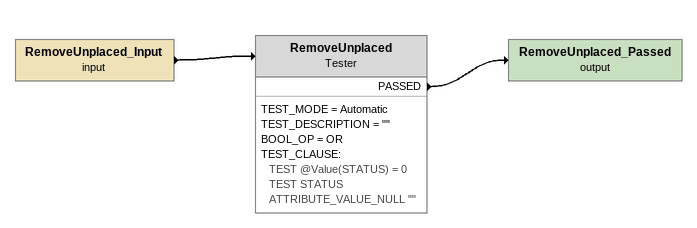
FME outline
RemoveUnplaced_Input (input)
    -> RemoveUnplaced
RemoveUnplaced: Tester
    TEST_MODE = Automatic
    TEST_DESCRIPTION = ""
    BOOL_OP = OR
    TEST_CLAUSE:
      TEST @Value(STATUS) = 0
      TEST STATUS ATTRIBUTE_VALUE_NULL ""
    PASSED -> RemoveUnplaced_Passed (output)
RemoveUnplaced_Passed (output)
